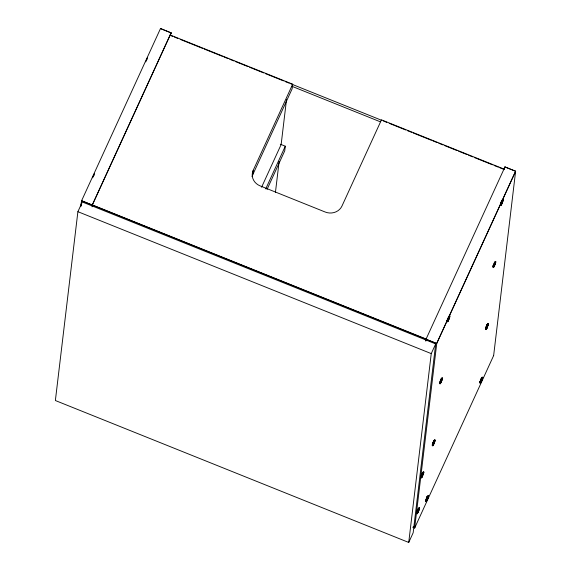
<?xml version="1.0" encoding="UTF-8"?>
<svg xmlns="http://www.w3.org/2000/svg" width="571" height="571" viewBox="0 0 571 571"><rect width="100%" height="100%" fill="white"/><g stroke="black" fill="none" stroke-linecap="round" stroke-linejoin="round"><path stroke-width="0.86" d="M427.543 497.841L428.186 496.527L426.394 500.995L427.622 497.32L426.794 497.148M434.003 440.576L434.959 440.527C434.053 442.568 434.688 441.683 433.46 441.29M447.35 319.681L448.406 320.36L448.463 319.803M481.624 377.966L482.581 377.916L480.661 382.52L481.888 378.816L481.589 379.465M487.506 325.67L488.148 324.357L487.491 326.255L488.255 324.214L487.299 324.264M418.622 509.924C419.564 506.398 419.292 512.101 417.43 510.031M426.187 499.739L426.951 500.232L426.98 499.668M441.397 378.573C443.132 378.309 441.583 381.021 440.848 379.28M448.992 317.968L449.634 316.655L448.513 320.06M481.303 381.235L481.239 381.763L480.475 381.271M416.766 512.116L417.337 513.215L418.093 511.181M427.344 496.435C429.556 495.457 426.737 499.354 427.907 497.941L426.573 497.662M434.959 440.598L434.217 442.511M442.354 378.587L441.476 380.957L440.291 380.507M448.792 316.562C450.797 315.677 448.849 320.381 447.685 318.497M418.593 510.567L417.337 513.215M427.015 499.732L426.473 501.06L425.823 500.367M448.463 319.86L447.279 319.382M433.018 444.916L434.845 440.669L433.018 444.916L432.276 444.623M487.184 326.005C484.408 332.172 489.069 326.027 486.977 325.591M495.557 262.56L493.729 266.807L495.485 262.924L494.821 262.26M502.951 200.549L501.124 204.796L502.88 200.913L502.216 200.257M77.892 211.684L55.373 400.528L408.729 542.45L413.168 532.757L435.687 343.913L82.331 201.991L77.892 211.684L431.248 353.606L408.729 542.45M80.904 206.167L81.539 200.871L160.501 28.55L171.15 32.833L170.401 35.031M80.989 206.052L81.624 200.756L92.274 205.032L171.143 32.932L160.501 28.55M93.615 175.518L93.922 174.776L93.929 175.311M92.067 206.802L92.288 204.932L426.109 339.01L425.887 340.88M146.761 59.848L146.918 59.113M252.054 176.625A12.84 11.755 6.8 0 1 252.653 174.962L253.203 170.351L292.687 84.194L170.165 34.981M275.436 192.413L279.126 161.507M286.521 99.504L281.146 144.534L261.575 187.238M280.325 144.206L285.293 146.197L284.743 150.815L267.028 189.465M292.687 84.194L292.138 88.805L252.653 174.962M425.802 340.987L426.009 339.224L504.971 166.903L515.627 171.186L493.63 355.669M413.026 527.333L414.667 527.989L436.751 343.392L515.613 171.286L504.964 167.01M417.872 509.232L418.679 509.375L418.115 511.124L417.722 511.666L417.037 511.216M422.868 474.694L421.612 477.342L421.048 476.243M422.226 473.373L422.947 473.595L421.733 477.206L423.554 472.774L421.612 477.342M422.954 473.502C422.647 475.072 424.439 471.774 422.69 472.652M427.608 497.284L426.266 501.131L425.802 500.624M432.847 443.881L433.617 444.374L433.675 443.817M439.963 381.885L441.012 382.363L441.069 381.806M426.951 500.232L427.515 498.483M433.617 444.374L434.567 442.082L433.675 441.904M441.012 382.363L441.476 380.978M448.242 317.276C450.034 316.555 445.73 325.47 448.87 318.975M504.971 166.903L504.222 169.109M486.149 327.568C487.398 328.682 486.97 326.148 486.435 328.889L485.45 327.854M486.756 324.97C488.198 324.649 486.342 330.002 485.607 328.275M494.693 262.253L495.628 262.489L493.829 266.885L492.844 265.843M501.623 200.971L502.352 201.099L502.33 201.656L503.044 200.2L501.224 204.875L500.567 204.19M486.913 328.054L487.477 326.312M494.151 262.967C495.414 263.288 494.722 264.287 495.649 262.203M481.239 381.763L482.581 377.916M440.448 380.165L441.255 380.307L440.448 383.127L442.24 378.666L440.32 383.269L439.699 382.584M447.964 318.175C449.313 317.976 447.821 322.522 447.093 320.574M421.919 473.88L423.261 474.151L422.883 474.644L423.646 472.595M433.054 442.168C435.166 442.111 431.512 447.236 433.639 443.81M501.138 201.841C502.773 201.477 501.067 206.224 500.389 204.261M493.744 263.845C495.328 263.531 493.708 268.27 493.001 266.264M480.675 379.558C482.324 379.158 480.611 383.512 480.118 382.192M441.119 378.887L442.304 378.937L441.519 378.573M501.788 200.664L501.602 201.285M422.554 473.073L422.276 473.487M426.98 497.084L426.808 497.612M422.376 475.308L422.005 475.793L421.319 475.35M146.283 60.797L146.454 60.326M417.908 509.632L417.694 510.217M448.428 319.796L447.921 321.195L447.264 320.502M502.373 201.606L502.83 200.264L501.909 200.328M441.033 381.806L440.527 383.198L439.87 382.506M441.661 379.951L442.14 378.587L441.219 378.652M494.957 263.638L495.435 262.275L494.522 262.332M422.319 475.9L421.826 477.277L421.105 476.521M422.961 474.03L423.432 472.667L422.519 472.724M433.61 443.838L433.139 445.202L432.483 444.516M434.267 441.961L434.745 440.591L433.832 440.655M418.022 511.787L417.551 513.151L416.894 512.458M418.657 509.932L419.157 508.54L418.236 508.597M481.895 379.344L482.374 377.981L481.453 378.038M93.094 176.803L93.344 176.154M440.755 380.043L440.519 380.65M433.31 442.197L433.132 442.653M486.428 326.341L486.178 326.933M480.753 380.043L480.504 380.636M93.523 175.661L93.944 174.812M146.44 60.783L146.276 60.747A3.276 0.371 -68.1 0 1 147.639 57.471M448.749 318.061L449.056 317.412M502.052 201.749L502.352 201.099M441.354 380.072L441.661 379.422M494.657 263.752L494.957 263.11M433.96 442.075L434.267 441.426M487.263 325.763L487.563 325.113M418.729 509.339L417.458 513.079L419.364 508.633L418.315 508.468M171.15 32.833L92.274 205.032M265.736 188.88L285.293 146.197M431.248 353.606L435.687 343.913M81.624 200.756L436.665 343.506L515.627 171.186M449.748 316.584L449.056 317.947L449.534 316.584L448.528 316.648M447.714 321.259L448.399 319.831M501.01 204.946L501.681 203.54M440.32 383.269L441.005 381.835M493.615 266.95L494.286 265.544M488.255 324.214L487.57 325.641L488.048 324.278L487.127 324.335M486.221 328.96L486.913 327.526M419.371 508.468L418.679 509.903M427.165 496.513L428.086 496.449L427.593 497.833L428.3 496.456M426.266 501.131L426.937 499.725M480.546 382.663L481.267 381.2L480.761 382.591L479.776 381.556M414.667 527.989L493.644 355.569M502.537 201.299L501.381 200.771M447.536 319.51L447.357 319.874M146.269 60.754L146.647 60.262M501.773 202.898L501.402 203.39L500.817 203.005M502.28 202.234L502.658 201.749L501.317 201.477M426.009 339.224L436.665 343.506M448.471 319.218L448.099 319.703L447.421 319.246M448.984 318.554L449.356 318.061L448.471 317.876M494.379 264.908L494.008 265.394L493.323 264.944M494.893 264.245L495.264 263.752L494.372 263.574M441.076 381.221L440.705 381.713L440.027 381.257M486.984 326.919L486.613 327.411L485.928 326.962M481.31 380.621L480.939 381.114L480.254 380.664M481.817 379.958L482.195 379.472L481.303 379.294M433.682 443.232L433.31 443.724L432.625 443.274M427.022 499.09L426.651 499.582L425.966 499.133M418.607 510.517L418.978 510.024L417.644 509.746M422.825 472.438L423.889 472.224M418.607 508.269L419.614 508.097M486.585 325.199L487.398 325.277M433.289 441.511L434.096 441.59M426.63 497.37L427.436 497.448M502.087 200.25L502.987 200.2M502.037 200.671L502.994 200.614M494.643 262.674L495.599 262.624M448.556 316.991L449.691 316.934L448.913 316.57M487.249 324.685L488.205 324.635M481.574 378.387L482.531 378.337M433.953 440.998L434.909 440.948M422.64 473.066L423.596 473.016M427.294 496.856L428.243 496.806M418.272 508.947L419.321 508.889M486.349 325.855L487.163 325.998M481.082 378.68L481.838 378.809M421.741 474.244L422.554 474.387M426.394 498.026L427.201 498.169M417.465 510.117L418.272 510.253M441.076 379.886L441.961 380.072L441.59 380.557L440.405 380.079M503.986 169.059L381.464 119.853L341.986 206.01A12.84 11.755 6.8 0 1 325.213 212.027L260.105 185.875A12.84 11.755 6.8 0 1 253.203 170.351M170.308 35.416L172.785 36.416M174.441 37.079L177.745 38.4M180.222 39.399L202.527 48.357M204.175 49.02L222.355 56.322M224.003 56.986L228.136 58.642M229.785 59.305L233.917 60.961M235.566 61.625L247.964 66.607M249.613 67.271L263.659 72.91M265.308 73.573L283.48 80.875M285.136 81.539L289.261 83.195M290.917 83.858L381.785 120.353M383.441 121.016L386.738 122.344M389.222 123.343L405.738 129.974M407.394 130.638L411.527 132.301M413.176 132.964L431.348 140.266M433.004 140.923L437.129 142.586M438.785 143.25L442.918 144.906M444.566 145.569L456.957 150.551M458.613 151.215L466.871 154.527M468.527 155.191L472.652 156.854M474.308 157.517L492.48 164.812M494.129 165.476L498.262 167.139M499.918 167.803L504.043 169.459M291.781 86.242L380.172 121.744M501.331 201.192L502.516 201.663M501.873 203.876L501.053 203.255M494.479 265.886L493.63 265.222M486.542 325.206L487.727 325.677M485.571 328.311L486.314 328.603M448.57 320.195L447.693 319.489M481.724 378.98L480.91 378.901L482.052 379.387M480.518 379.901L481.703 380.379M479.897 382.013L480.639 382.306M441.176 382.199L440.427 381.656M432.897 442.511L434.081 442.989M421.983 473.173L423.168 473.644M422.005 473.716L422.747 474.009M420.913 475.821L422.097 476.3M426.63 496.956L427.815 497.434M426.58 497.377L427.765 497.855M425.616 500.482L426.351 500.774M417.729 509.589L418.472 509.882M416.837 511.316L418.086 511.816M413.14 527.012L414.774 527.668M413.126 527.119L414.767 527.775M502.109 203.155L501.053 202.484M494.714 265.165L493.944 264.673M487.27 327.14L486.199 326.455M448.806 319.475L447.971 318.932M481.596 380.85L480.525 380.158M441.412 381.478L440.505 380.9M434.017 443.489L433.111 442.903M422.711 475.557L421.662 474.886M427.358 499.347L426.444 498.761M418.436 511.43L417.665 510.938M500.938 203.547L501.652 204.011M493.544 265.558L494.258 266.022M421.541 475.95L422.262 476.414M417.979 512.287L417.115 511.73M501.06 204.525L500.503 203.904M493.665 266.529L493.051 265.85M486.271 328.539L485.657 327.854M447.764 320.838L447.143 320.153M480.596 382.242L479.933 381.978M440.369 382.848L439.749 382.163M432.975 444.852L432.304 444.588M432.682 444.531L432.354 444.174M432.497 444.802L432.925 445.273M426.059 500.432L425.695 500.025M420.456 475.586L420.356 475.95M145.819 61.889A3.276 0.371 -68.1 0 1 145.869 61.718M92.623 177.852A3.276 0.371 -68.1 0 1 94.479 173.555M493.801 266.129A3.276 0.371 -68.1 0 0 495.392 261.361A3.276 0.371 -68.1 0 0 493.287 265.672A3.276 0.371 -68.1 0 0 493.801 266.129M494.272 266.322A3.276 0.371 -68.1 0 0 495.864 261.547A3.276 0.371 -68.1 0 0 493.765 265.865A3.276 0.371 -68.1 0 0 494.272 266.322M440.498 382.449A3.276 0.371 -68.1 0 0 442.097 377.674A3.276 0.371 -68.1 0 0 439.991 381.992A3.276 0.371 -68.1 0 0 440.498 382.449M440.969 382.634A3.276 0.371 -68.1 0 0 442.568 377.866A3.276 0.371 -68.1 0 0 440.462 382.177A3.276 0.371 -68.1 0 0 440.969 382.634M486.406 328.139A3.276 0.371 -68.1 0 0 487.998 323.364A3.276 0.371 -68.1 0 0 485.892 327.683A3.276 0.371 -68.1 0 0 486.406 328.139M486.877 328.332A3.276 0.371 -68.1 0 0 488.476 323.557A3.276 0.371 -68.1 0 0 486.371 327.868A3.276 0.371 -68.1 0 0 486.877 328.332M433.103 444.452A3.276 0.371 -68.1 0 0 434.702 439.677A3.276 0.371 -68.1 0 0 432.597 443.995A3.276 0.371 -68.1 0 0 433.103 444.452M433.575 444.645A3.276 0.371 -68.1 0 0 435.173 439.87A3.276 0.371 -68.1 0 0 433.068 444.188A3.276 0.371 -68.1 0 0 433.575 444.645M501.188 204.125A3.276 0.371 -68.1 0 0 502.787 199.35A3.276 0.371 -68.1 0 0 500.681 203.669A3.276 0.371 -68.1 0 0 501.188 204.125M501.666 204.311A3.276 0.371 -68.1 0 0 503.258 199.543A3.276 0.371 -68.1 0 0 501.152 203.854A3.276 0.371 -68.1 0 0 501.666 204.311M447.892 320.438A3.276 0.371 -68.1 0 0 449.491 315.663A3.276 0.371 -68.1 0 0 447.386 319.981A3.276 0.371 -68.1 0 0 447.892 320.438M448.363 320.631A3.276 0.371 -68.1 0 0 449.962 315.856A3.276 0.371 -68.1 0 0 447.857 320.174A3.276 0.371 -68.1 0 0 448.363 320.631M480.732 381.842A3.276 0.371 -68.1 0 0 482.324 377.067A3.276 0.371 -68.1 0 0 480.218 381.385A3.276 0.371 -68.1 0 0 480.732 381.842M481.203 382.035A3.276 0.371 -68.1 0 0 482.802 377.26A3.276 0.371 -68.1 0 0 480.696 381.578A3.276 0.371 -68.1 0 0 481.203 382.035M426.444 500.31A3.276 0.371 -68.1 0 0 428.043 495.535A3.276 0.371 -68.1 0 0 425.937 499.853A3.276 0.371 -68.1 0 0 426.444 500.31M426.915 500.503A3.276 0.371 -68.1 0 0 428.514 495.728A3.276 0.371 -68.1 0 0 426.409 500.046A3.276 0.371 -68.1 0 0 426.915 500.503M421.798 476.528A3.276 0.371 -68.1 0 0 423.389 471.753A3.276 0.371 -68.1 0 0 421.284 476.064A3.276 0.371 -68.1 0 0 421.798 476.528M422.269 476.714A3.276 0.371 -68.1 0 0 423.868 471.939A3.276 0.371 -68.1 0 0 421.762 476.257A3.276 0.371 -68.1 0 0 422.269 476.714M417.515 512.394A3.276 0.371 -68.1 0 0 419.114 507.626A3.276 0.371 -68.1 0 0 417.008 511.937A3.276 0.371 -68.1 0 0 417.515 512.394M417.993 512.587A3.276 0.371 -68.1 0 0 419.585 507.812A3.276 0.371 -68.1 0 0 417.48 512.13A3.276 0.371 -68.1 0 0 417.993 512.587"/></g></svg>
